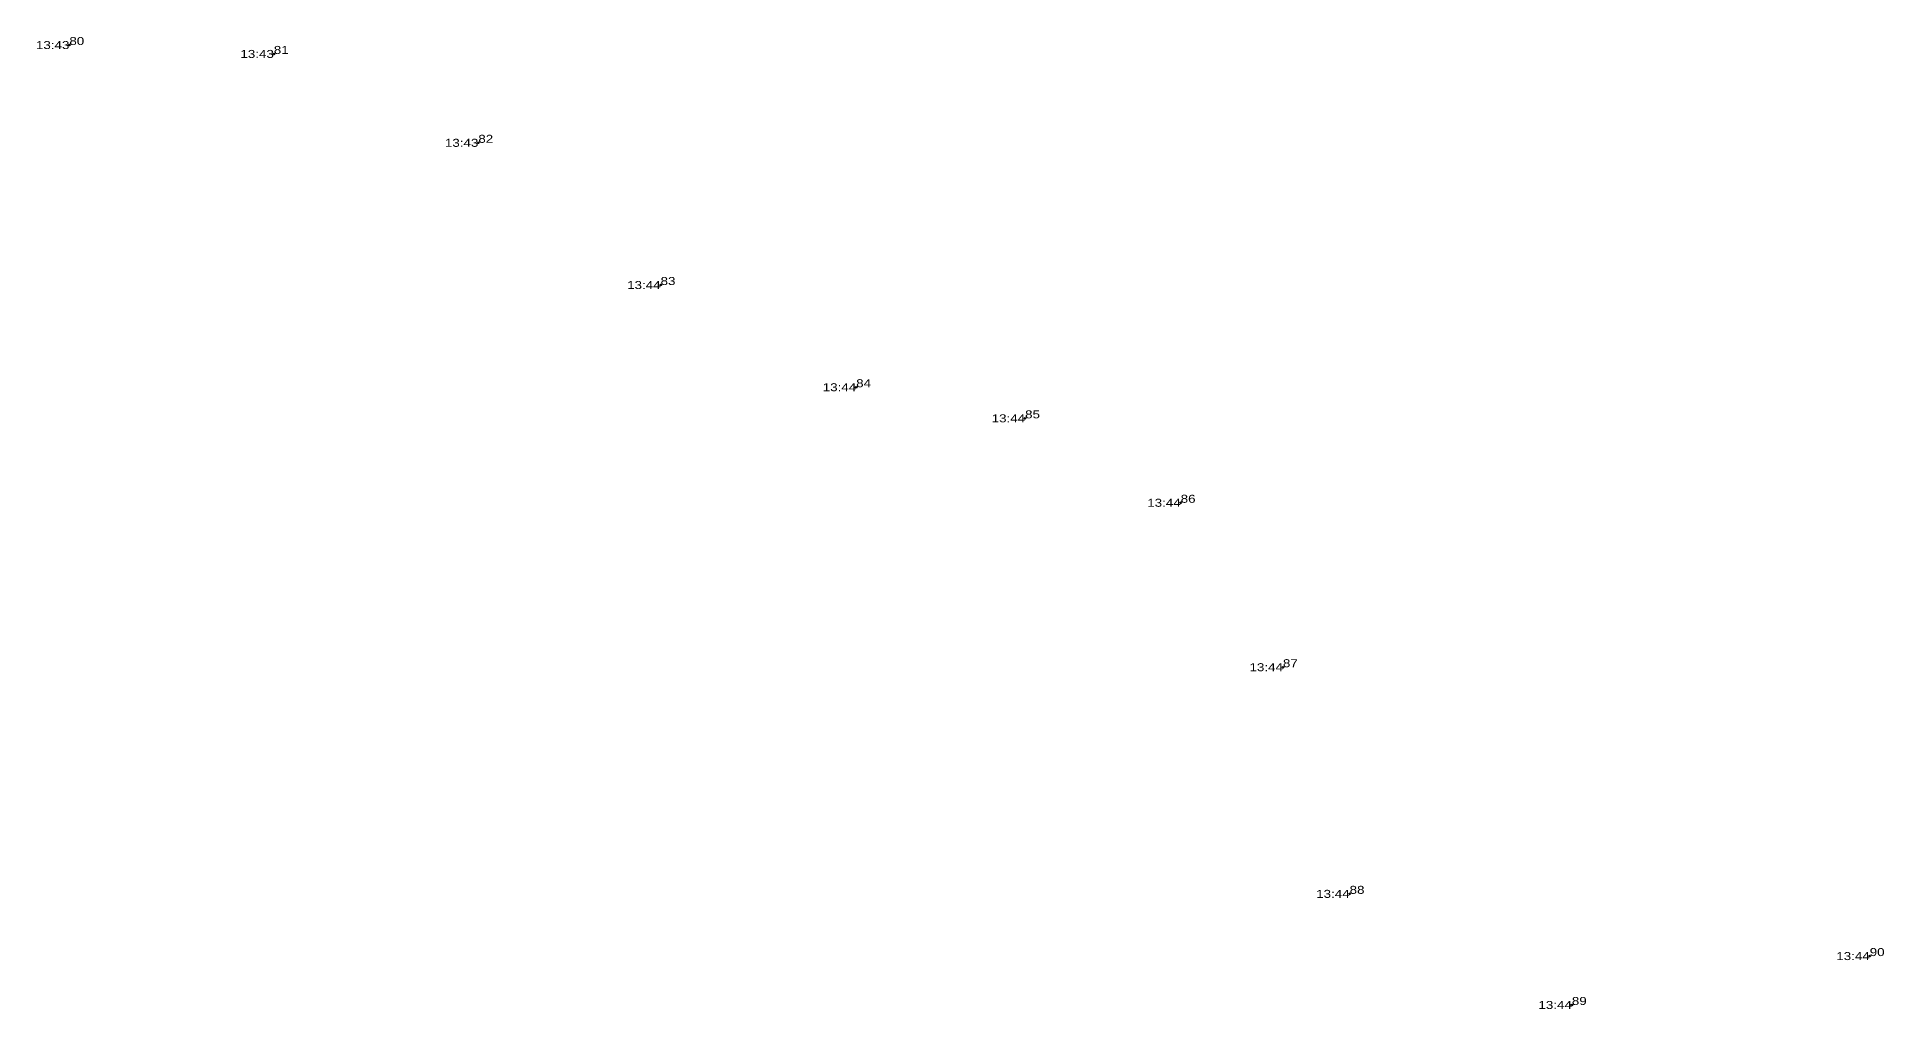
# Model space of a CAD drawing. Header units: metres. Extents: x 550325 to 553729, y 1817152 to 1819613.
# Drawn here: x 551866.7 to 552282.2, y 1818570.1 to 1818788.8 of the extents above; entities that cross this region are included whole.
import ezdxf
from ezdxf.enums import TextEntityAlignment as Align

# ---------------------------------------------------------------- set-up
doc = ezdxf.new("R2010")
doc.units = ezdxf.units.M
doc.header["$LTSCALE"] = 0.72
doc.header["$PDMODE"] = 32
doc.header["$PDSIZE"] = 0.36
for name, color, linetype in [('12', 7, 'Continuous'), ('7', 7, 'Continuous'), ('9', 7, 'Continuous')]:
    doc.layers.add(name, color=color, linetype=linetype)

msp = doc.modelspace()

# ---------------------------------------------------------------- linework, layer by layer
at = {"layer": '7'}
for p in [(551874, 1818787), (551920, 1818785), (551966, 1818765), (552007, 1818733), (552051, 1818710), (552089, 1818703), (552124, 1818684), (552147, 1818647), (552162, 1818596), (552279, 1818582), (552212, 1818571)]:
    msp.add_point(p, dxfattribs=at)

# ---------------------------------------------------------------- texts
at = {"layer": '12', "width": 1.25}
for s, p in [('80', (551874, 1818787)), ('81', (551920, 1818785)), ('82', (551966, 1818765)), ('83', (552007, 1818733)), ('84', (552051, 1818710)), ('85', (552089, 1818703)), ('86', (552124, 1818684)), ('87', (552147, 1818647)), ('88', (552162, 1818596)), ('90', (552279, 1818582)), ('89', (552212, 1818571))]:
    msp.add_text(s, height=1.8, dxfattribs=at).set_placement(p)
at = {"layer": '9', "width": 1.25}
for s, p in [('13:43', (551874.01, 1818786.1)), ('13:43', (551920.01, 1818784.1)), ('13:43', (551966.01, 1818764.1)), ('13:44', (552007.01, 1818732.1)), ('13:44', (552051.01, 1818709.1)), ('13:44', (552089.01, 1818702.1)), ('13:44', (552124.01, 1818683.1)), ('13:44', (552147.01, 1818646.1)), ('13:44', (552162.01, 1818595.1)), ('13:44', (552279.01, 1818581.1)), ('13:44', (552212.01, 1818570.1))]:
    msp.add_text(s, height=1.8, dxfattribs=at).set_placement(p, align=Align.RIGHT)

doc.saveas('drawing.dxf')
